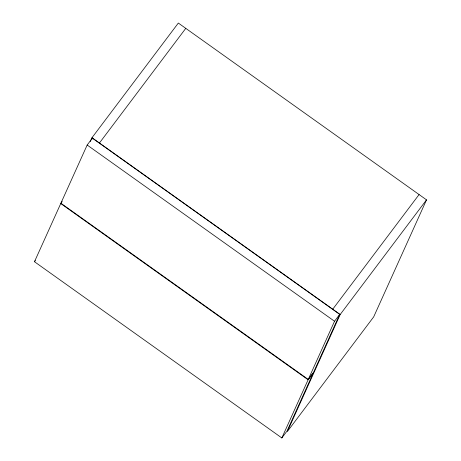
<?xml version="1.0" encoding="UTF-8"?>
<svg xmlns="http://www.w3.org/2000/svg" width="461" height="461" viewBox="0 0 461 461"><rect width="100%" height="100%" fill="white"/><g stroke="black" fill="none" stroke-linecap="round" stroke-linejoin="round"><path stroke-width="0.69" d="M281.838 437.95L308.109 379.766L313.29 372.886L287.019 431.07L281.838 437.95L34.477 261.727L60.748 203.543L62.189 201.497M87.169 145.031L60.892 203.22L308.259 379.438L313.44 372.563L339.711 314.373L92.344 138.156L87.169 145.031L334.53 321.254L308.259 379.438M90.235 141.619L92.004 137.695L178.332 23.05L426.523 199.861L373.687 316.88L287.359 431.531L340.195 314.506L426.523 199.861M91.756 139.464L92.344 138.156M99.449 143.002L185.777 28.352M34.477 261.727L35.341 260.58M332.75 309.204L419.078 194.554M334.53 321.254L339.711 314.373M92.004 137.695L340.195 314.506M60.748 203.543L308.109 379.766"/></g></svg>
